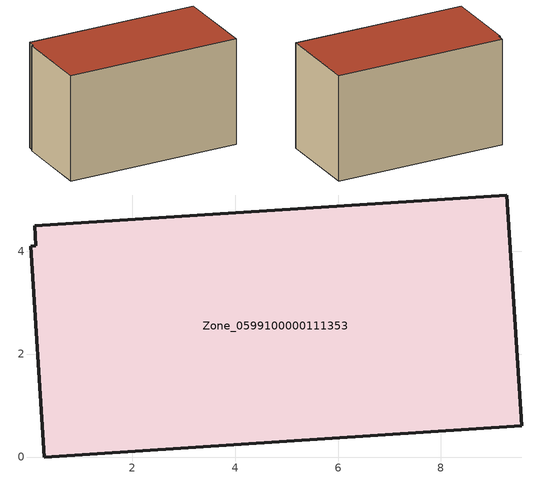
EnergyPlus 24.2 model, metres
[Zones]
Zone_0599100000111353
 floor ground (C_G): 0.13,4.1 0.11,4.5 9.28,5.09 9.57,0.61 0.29,0 0.03,4.09 z0
 wall outside (C_F): 9.57,0.61 9.28,5.09 0.11,4.5 0.13,4.1 0.03,4.09 0.29,0 9.57,0.61 z0:5.73
 roof outside (C_R): 0.11,4.5 0.13,4.1 0.03,4.09 0.29,0 9.57,0.61 9.28,5.09 z5.73
[BUILDING]
Pand.0599100000111353: North Axis=0; Terrain=City; Loads Convergence Tolerance Value=0.04; Temperature Convergence Tolerance Value=0.4; Solar Distribution=FullExterior; Maximum Number of Warmup Days=25; Minimum Number of Warmup Days=1
[Site:Location]
Rotterdam.The.Hague.AP_ZH_NLD Design_Conditions: Latitude=51.96; Longitude=4.45; Time Zone=1; Elevation=-4.5
[SITE:GROUNDTEMPERATURE:BUILDINGSURFACE]
18, 18, 18, 18, 18, 18, 18, 18, 18, 18, 18, 18
[MATERIAL] Thermal Absorptance=0.9; Solar Absorptance=0.7; Visible Absorptance=0.7
Name | Roughness | Thickness | Conductivity | Density | Specific Heat
G.TI.1946-1964 | MediumSmooth | 0.15 | 1 | 540 | 1210
F.TI.1946-1964 | Rough | 0.3 | 0.857143 | 1920 | 840
R.TI.1946-1964 | MediumRough | 0.2 | 0.277778 | 1500 | 1000
[CONSTRUCTION]
C_G: G.TI.1946-1964
C_F: F.TI.1946-1964
C_R: R.TI.1946-1964
[ZONE]
Zone_0599100000111353: Type=1; Multiplier=1; Ceiling Height=Autocalculate; Volume=Autocalculate; Floor Area=autocalculate; Part of Total Floor Area=Yes
[ZONEINFILTRATION:DESIGNFLOWRATE]
Infil_Zone_0599100000111353: Zone or ZoneList or Space or SpaceList=Zone_0599100000111353; Schedule=AlwaysOn; Design Flow Rate Calculation Method=Flow/Area; Flow Rate per Floor Area=0.003; Constant Term Coefficient=1; Temperature Term Coefficient=0; Velocity Term Coefficient=0; Velocity Squared Term Coefficient=0
[HVACTEMPLATE:ZONE:IDEALLOADSAIRSYSTEM]
Zone_0599100000111353: Maximum Heating Supply Air Temperature=50; Minimum Cooling Supply Air Temperature=13; Maximum Heating Supply Air Humidity Ratio=0.0156; Minimum Cooling Supply Air Humidity Ratio=0.0077; Heating Limit=NoLimit; Cooling Limit=NoLimit; Dehumidification Control Type=ConstantSensibleHeatRatio; Cooling Sensible Heat Ratio=0.7; Dehumidification Setpoint=60; Humidification Control Type=None; Humidification Setpoint=30; Outdoor Air Method=None; Outdoor Air Flow Rate per Person=0.00944; Outdoor Air Flow Rate per Zone Floor Area=0; Outdoor Air Flow Rate per Zone=0; Demand Controlled Ventilation Type=None; Outdoor Air Economizer Type=NoEconomizer; Heat Recovery Type=None; Sensible Heat Recovery Effectiveness=0.7; Latent Heat Recovery Effectiveness=0.65
[ZONECONTROL:THERMOSTAT]
ThermostatControl_Zone_0599100000111353: Zone or ZoneList=Zone_0599100000111353; Control Type Schedule=DualSetpointControlType; Control 1=Thermostat_Zone_0599100000111353; Temperature Difference Between Cutout And Setpoint=0
[THERMOSTATSETPOINT:DUALSETPOINT]
Thermostat_Zone_0599100000111353: Heating Setpoint Temperature Schedule=HeatingSetpoint_Zone_0599100000111353; Cooling Setpoint Temperature Schedule=CoolingSetpoint_Zone_0599100000111353
[SCHEDULE:COMPACT]
HeatingSetpoint_Zone_0599100000111353: Through: 12/31, For: AllDays, Until: 24:00, 21
CoolingSetpoint_Zone_0599100000111353: Through: 12/31, For: AllDays, Until: 24:00, 24
DualSetpointControlType: Through: 12/31, For: AllDays, Until: 24:00, 4
AlwaysOn: Through: 12/31, For: AllDays, Until: 24:00, 1
